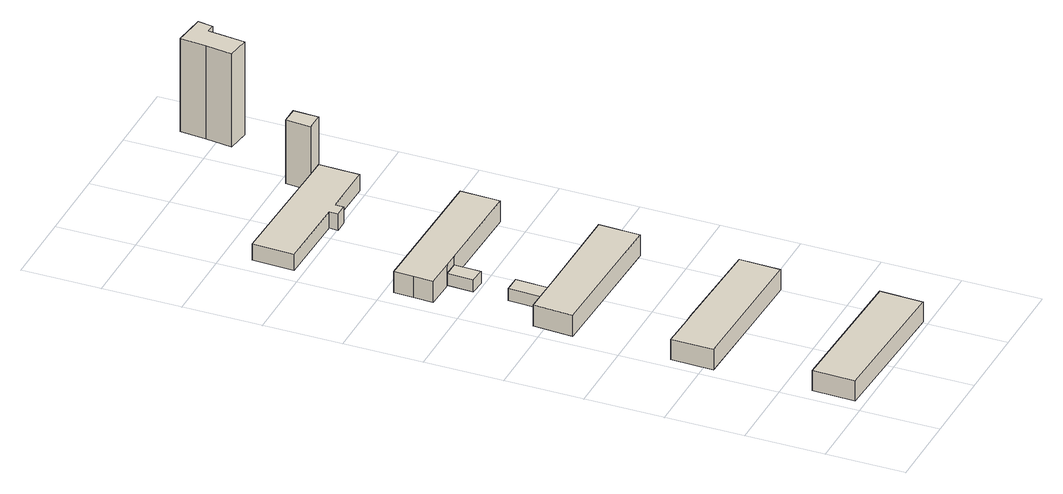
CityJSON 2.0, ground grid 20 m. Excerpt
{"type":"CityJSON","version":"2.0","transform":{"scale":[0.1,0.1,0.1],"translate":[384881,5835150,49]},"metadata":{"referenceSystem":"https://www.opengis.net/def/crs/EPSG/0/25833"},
"CityObjects":{
"building1":{"type":"Building","attributes":{"Gemeindeschluessel":"11000012","BezugspunktDach":"2200","function":"31001_3030","measuredHeight":6.75,"storeysAboveGround":1},"address":[{"country":"Germany","locality":"Berlin","thoroughfareNumber":"60 (4)","thoroughfareName":"Hubertusweg"}],"geometry":[{"type":"Solid","lod":"1","boundaries":[[[[0,1,2,3]],[[4,5,6,7]],[[4,7,3,2]],[[5,4,2,1]],[[6,5,1,0]],[[7,6,0,3]]]]}]},
"building2":{"type":"Building","attributes":{"Gemeindeschluessel":"11000012","BezugspunktDach":"2200","function":"31001_3030","measuredHeight":6.79,"storeysAboveGround":1},"address":[{"country":"Germany","locality":"Berlin","thoroughfareNumber":"60 (3)","thoroughfareName":"Hubertusweg"}],"geometry":[{"type":"Solid","lod":"1","boundaries":[[[[8,9,10,11,12,13]],[[14,15,16,17,18,19]],[[14,19,13,12]],[[15,14,12,11]],[[16,15,11,10]],[[17,16,10,9]],[[18,17,9,8]],[[19,18,8,13]]]]}]},
"building3":{"type":"Building","attributes":{"Gemeindeschluessel":"11000012","BezugspunktDach":"2200","function":"51009_1610","measuredHeight":3.3,"storeysAboveGround":0},"address":[{"country":"Germany","locality":"Berlin"}],"geometry":[{"type":"Solid","lod":"1","boundaries":[[[[20,21,22,23]],[[24,25,26,27]],[[24,27,23,22]],[[25,24,22,21]],[[26,25,21,20]],[[27,26,20,23]]]]}]},
"building4":{"type":"Building","attributes":{"Gemeindeschluessel":"11000012","BezugspunktDach":"2200","function":"51009_1610","measuredHeight":3.22,"storeysAboveGround":0},"address":[{"country":"Germany","locality":"Berlin"}],"geometry":[{"type":"Solid","lod":"1","boundaries":[[[[28,29,30,31]],[[32,33,34,35]],[[32,35,31,30]],[[33,32,30,29]],[[34,33,29,28]],[[35,34,28,31]]]]}]},
"building5":{"type":"Building","attributes":{"name":"Künstlerhof","Gemeindeschluessel":"11000012","BezugspunktDach":"2200","function":"31001_3030","measuredHeight":6.87,"storeysAboveGround":1},"address":[{"country":"Germany","locality":"Berlin","thoroughfareNumber":"60","thoroughfareName":"Hubertusweg"}],"geometry":[{"type":"Solid","lod":"1","boundaries":[[[[36,37,38,39,40,41]],[[42,43,44,45,46,47]],[[42,47,41,40]],[[43,42,40,39]],[[44,43,39,38]],[[45,44,38,37]],[[46,45,37,36]],[[47,46,36,41]]]]}]},
"building6":{"type":"Building","attributes":{"Gemeindeschluessel":"11000012","BezugspunktDach":"2200","function":"31001_3030","measuredHeight":6.8,"storeysAboveGround":1},"address":[{"country":"Germany","locality":"Berlin","thoroughfareNumber":"60 (2)","thoroughfareName":"Hubertusweg"}],"geometry":[{"type":"Solid","lod":"1","boundaries":[[[[48,49,50,51,52,53,54,55]],[[56,57,58,59,60,61,62,63]],[[56,63,55,54]],[[57,56,54,53]],[[58,57,53,52]],[[59,58,52,51]],[[60,59,51,50]],[[61,60,50,49]],[[62,61,49,48]],[[63,62,48,55]]]]}]},
"building7":{"type":"Building","attributes":{"Gemeindeschluessel":"11000012","BezugspunktDach":"2200","function":"31001_3030","measuredHeight":6.89,"storeysAboveGround":1},"address":[{"country":"Germany","locality":"Berlin","thoroughfareNumber":"60 (1)","thoroughfareName":"Hubertusweg"}],"geometry":[{"type":"Solid","lod":"1","boundaries":[[[[64,65,66,67,68,69,70,71,72]],[[73,74,75,76,77,78,79,80,81]],[[73,81,72,71]],[[74,73,71,70]],[[75,74,70,69]],[[76,75,69,68]],[[77,76,68,67]],[[78,77,67,66]],[[79,78,66,65]],[[80,79,65,64]],[[81,80,64,72]]]]}]},
"building8":{"type":"Building","attributes":{"Gemeindeschluessel":"11000012","BezugspunktDach":"2200","function":"51009_1610","measuredHeight":17.36,"storeysAboveGround":0},"address":[{"country":"Germany","locality":"Berlin"}],"geometry":[{"type":"Solid","lod":"1","boundaries":[[[[82,83,84,85]],[[86,87,75,74]],[[86,74,85,84]],[[87,86,84,83]],[[75,87,83,82]],[[74,75,82,85]]]]}]},
"building9":{"type":"Building","attributes":{"Gemeindeschluessel":"11000012","BezugspunktDach":"2200","function":"31001_3030","measuredHeight":26.39,"storeysAboveGround":1},"address":[{"country":"Germany","locality":"Berlin","thoroughfareNumber":"60 (6)","thoroughfareName":"Hubertusweg"}],"geometry":[{"type":"Solid","lod":"1","boundaries":[[[[88,89,90,91,92,93,94,95]],[[96,97,98,99,100,101,102,103]],[[96,103,95,94]],[[97,96,94,93]],[[98,97,93,92]],[[99,98,92,91]],[[100,99,91,90]],[[101,100,90,89]],[[102,101,89,88]],[[103,102,88,95]]]]}]}
},
"vertices":[
[378,2,75],[382,111,75],[11,122,75],[9,14,75],[11,122,21],[382,111,21],[378,2,21],[9,14,21],
[389,360,67],[392,465,67],[130,474,67],[105,474,67],[18,477,67],[17,370,67],[18,477,12],[105,474,12],[130,474,12],[392,465,12],[389,360,12],[17,370,12],
[141,821,46],[144,916,46],[102,916,46],[99,822,46],[102,916,13],[144,916,13],[141,821,13],[99,822,13],
[146,1002,45],[148,1070,45],[108,1070,45],[105,1004,45],[108,1070,13],[148,1070,13],[146,1002,13],[105,1004,13],
[398,714,68],[401,818,68],[141,821,68],[99,822,68],[29,823,68],[23,722,68],[29,823,11],[99,822,11],[141,821,11],[401,818,11],[398,714,11],[23,722,11],
[108,1070,68],[148,1070,68],[406,1065,68],[407,1115,68],[408,1165,68],[35,1172,68],[33,1122,68],[31,1072,68],[33,1122,11],[35,1172,11],[408,1165,11],[407,1115,11],[406,1065,11],[148,1070,11],[108,1070,11],[31,1072,11],
[237,1419,49],[236,1396,49],[270,1396,49],[270,1418,49],[410,1416,49],[413,1519,49],[367,1520,49],[43,1528,49],[40,1422,49],[43,1528,5],[367,1520,5],[413,1519,5],[410,1416,5],[270,1418,5],[270,1396,5],[236,1396,5],[237,1419,5],[40,1422,5],
[413,1519,178],[415,1583,178],[372,1584,178],[367,1520,178],[372,1584,5],[415,1583,5],
[530,1753,255],[537,1820,255],[540,1848,255],[562,1846,255],[568,1884,255],[486,1894,255],[479,1827,255],[471,1760,255],[479,1827,2],[486,1894,2],[568,1884,2],[562,1846,2],[540,1848,2],[537,1820,2],[530,1753,2],[471,1760,2]
]}
